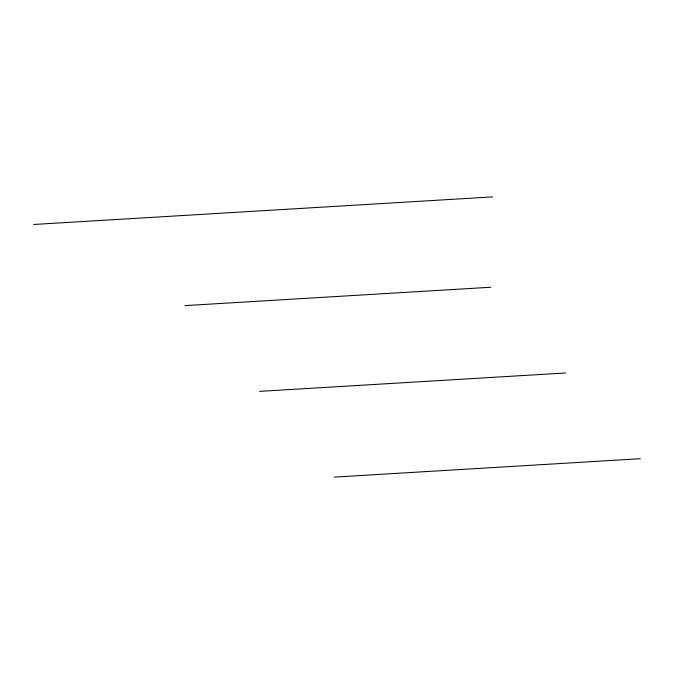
<?xml version="1.0" encoding="UTF-8"?>
<svg xmlns="http://www.w3.org/2000/svg" width="674" height="674" viewBox="0 0 674 674"><rect width="100%" height="100%" fill="white"/><g stroke="black" fill="none" stroke-linecap="round" stroke-linejoin="round"><path stroke-width="1.01" d="M33.7 224.476L492.593 196.901M184.912 305.617L490.841 287.234M259.642 391.358L565.57 372.975M334.371 477.099L640.3 458.716"/></g></svg>
